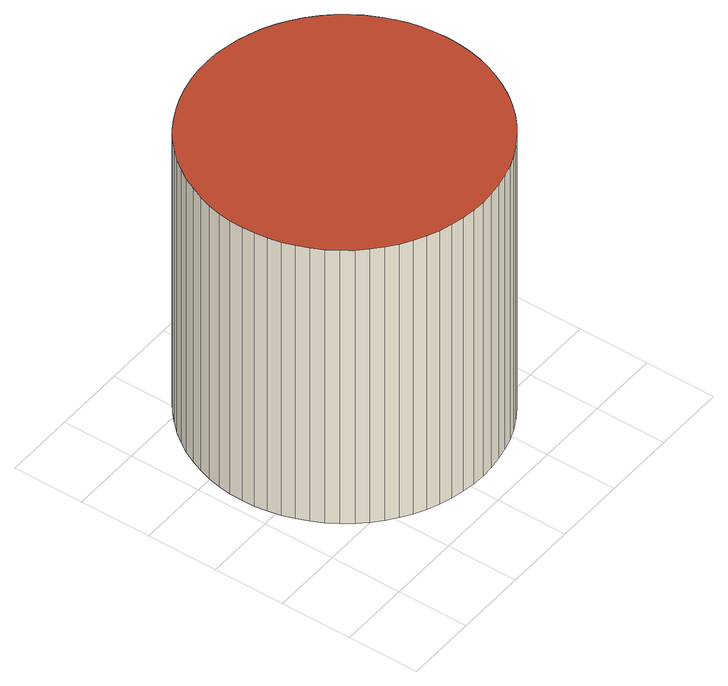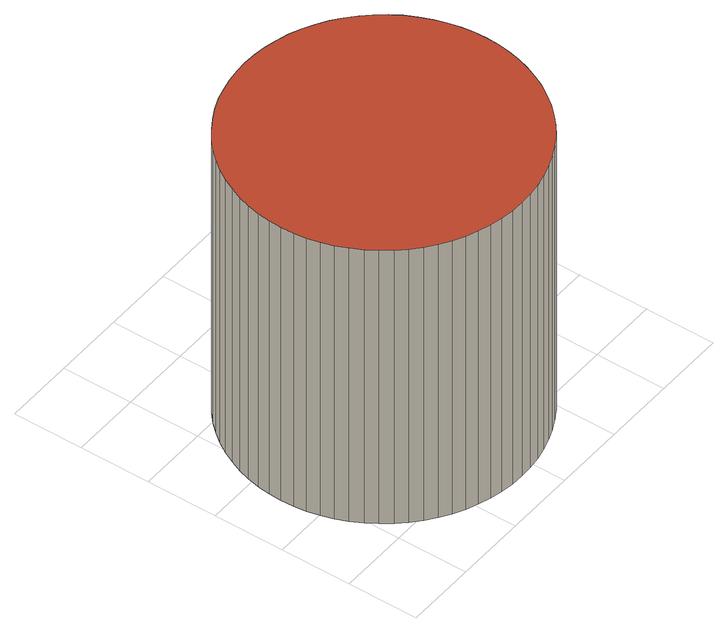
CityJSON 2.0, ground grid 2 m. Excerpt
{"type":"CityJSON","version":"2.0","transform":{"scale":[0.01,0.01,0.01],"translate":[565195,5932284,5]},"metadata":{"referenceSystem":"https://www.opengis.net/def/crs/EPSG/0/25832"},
"CityObjects":{
"building1":{"type":"Building","attributes":{"Gemeindeschluessel":"02000000","Geometrietyp2DReferenz":"3000","function":"51003_1205","roofType":"1000","measuredHeight":9},"geometry":[{"type":"MultiSurface","lod":"2","boundaries":[[[0,1,2,3,4,5,6,7,8,9,10,11,12,13,14,15,16,17,18,19,20,21,22,23,24,25,26,27,28,29,30,31,32,33,34,35,36,37,38,39,40,41,42,43,44,45,46,47,48,49,50,51,52,53,54,55,56,57,58,59,60,61,62,63,64,65,66,67,68,69,70,71]],[[72,73,74,75,76,77,78,79,80,81,82,83,84,85,86,87,88,89,90,91,92,93,94,95,96,97,98,99,100,101,102,103,104,105,106,107,108,109,110,111,112,113,114,115,116,117,118,119,120,121,122,123,124,125,126,127,128,129,130,131,132,133,134,135,136,137,138,139,140,141,142,143]],[[143,142,1,0]],[[142,141,2,1]],[[141,140,3,2]],[[140,139,4,3]],[[139,138,5,4]],[[138,137,6,5]],[[137,136,7,6]],[[136,135,8,7]],[[135,134,9,8]],[[134,133,10,9]],[[133,132,11,10]],[[132,131,12,11]],[[131,130,13,12]],[[130,129,14,13]],[[129,128,15,14]],[[128,127,16,15]],[[127,126,17,16]],[[126,125,18,17]],[[125,124,19,18]],[[124,123,20,19]],[[123,122,21,20]],[[122,121,22,21]],[[121,120,23,22]],[[120,119,24,23]],[[119,118,25,24]],[[118,117,26,25]],[[117,116,27,26]],[[116,115,28,27]],[[115,114,29,28]],[[114,113,30,29]],[[113,112,31,30]],[[112,111,32,31]],[[111,110,33,32]],[[110,109,34,33]],[[109,108,35,34]],[[108,107,36,35]],[[107,106,37,36]],[[106,105,38,37]],[[105,104,39,38]],[[104,103,40,39]],[[103,102,41,40]],[[102,101,42,41]],[[101,100,43,42]],[[100,99,44,43]],[[99,98,45,44]],[[98,97,46,45]],[[97,96,47,46]],[[96,95,48,47]],[[95,94,49,48]],[[94,93,50,49]],[[93,92,51,50]],[[92,91,52,51]],[[91,90,53,52]],[[90,89,54,53]],[[89,88,55,54]],[[88,87,56,55]],[[87,86,57,56]],[[86,85,58,57]],[[85,84,59,58]],[[84,83,60,59]],[[83,82,61,60]],[[82,81,62,61]],[[81,80,63,62]],[[80,79,64,63]],[[79,78,65,64]],[[78,77,66,65]],[[77,76,67,66]],[[76,75,68,67]],[[75,74,69,68]],[[74,73,70,69]],[[73,72,71,70]],[[72,143,0,71]]],"semantics":{"surfaces":[{"type":"GroundSurface"},{"type":"RoofSurface"},{"type":"WallSurface"}],"values":[0,1,2,2,2,2,2,2,2,2,2,2,2,2,2,2,2,2,2,2,2,2,2,2,2,2,2,2,2,2,2,2,2,2,2,2,2,2,2,2,2,2,2,2,2,2,2,2,2,2,2,2,2,2,2,2,2,2,2,2,2,2,2,2,2,2,2,2,2,2,2,2,2,2]}}]}
},
"vertices":[
[449,908,3],[485,907,3],[521,902,3],[556,894,3],[591,883,3],[624,870,3],[656,853,3],[686,834,3],[715,812,3],[742,787,3],[766,761,3],[788,732,3],[807,702,3],[824,669,3],[838,636,3],[849,602,3],[857,566,3],[861,531,3],[863,494,3],[861,458,3],[857,423,3],[849,387,3],[838,353,3],[824,320,3],[807,287,3],[788,257,3],[766,228,3],[742,202,3],[715,177,3],[686,155,3],[656,136,3],[624,119,3],[591,105,3],[556,95,3],[521,87,3],[485,82,3],[449,80,3],[413,82,3],[377,87,3],[342,95,3],[307,105,3],[274,119,3],[242,136,3],[211,155,3],[183,177,3],[156,202,3],[132,228,3],[110,257,3],[90,287,3],[74,320,3],[60,353,3],[49,387,3],[41,423,3],[36,458,3],[35,494,3],[36,531,3],[41,566,3],[49,602,3],[60,636,3],[74,669,3],[90,702,3],[110,732,3],[132,761,3],[156,787,3],[183,812,3],[211,834,3],[242,853,3],[274,870,3],[307,883,3],[342,894,3],[377,902,3],[413,907,3],[413,907,903],[377,902,903],[342,894,903],[307,883,903],[274,870,903],[242,853,903],[211,834,903],[183,812,903],[156,787,903],[132,761,903],[110,732,903],[90,702,903],[74,669,903],[60,636,903],[49,602,903],[41,566,903],[36,531,903],[35,494,903],[36,458,903],[41,423,903],[49,387,903],[60,353,903],[74,320,903],[90,287,903],[110,257,903],[132,228,903],[156,202,903],[183,177,903],[211,155,903],[242,136,903],[274,119,903],[307,105,903],[342,95,903],[377,87,903],[413,82,903],[449,80,903],[485,82,903],[521,87,903],[556,95,903],[591,105,903],[624,119,903],[656,136,903],[686,155,903],[715,177,903],[742,202,903],[766,228,903],[788,257,903],[807,287,903],[824,320,903],[838,353,903],[849,387,903],[857,423,903],[861,458,903],[863,494,903],[861,531,903],[857,566,903],[849,602,903],[838,636,903],[824,669,903],[807,702,903],[788,732,903],[766,761,903],[742,787,903],[715,812,903],[686,834,903],[656,853,903],[624,870,903],[591,883,903],[556,894,903],[521,902,903],[485,907,903],[449,908,903]
]}
